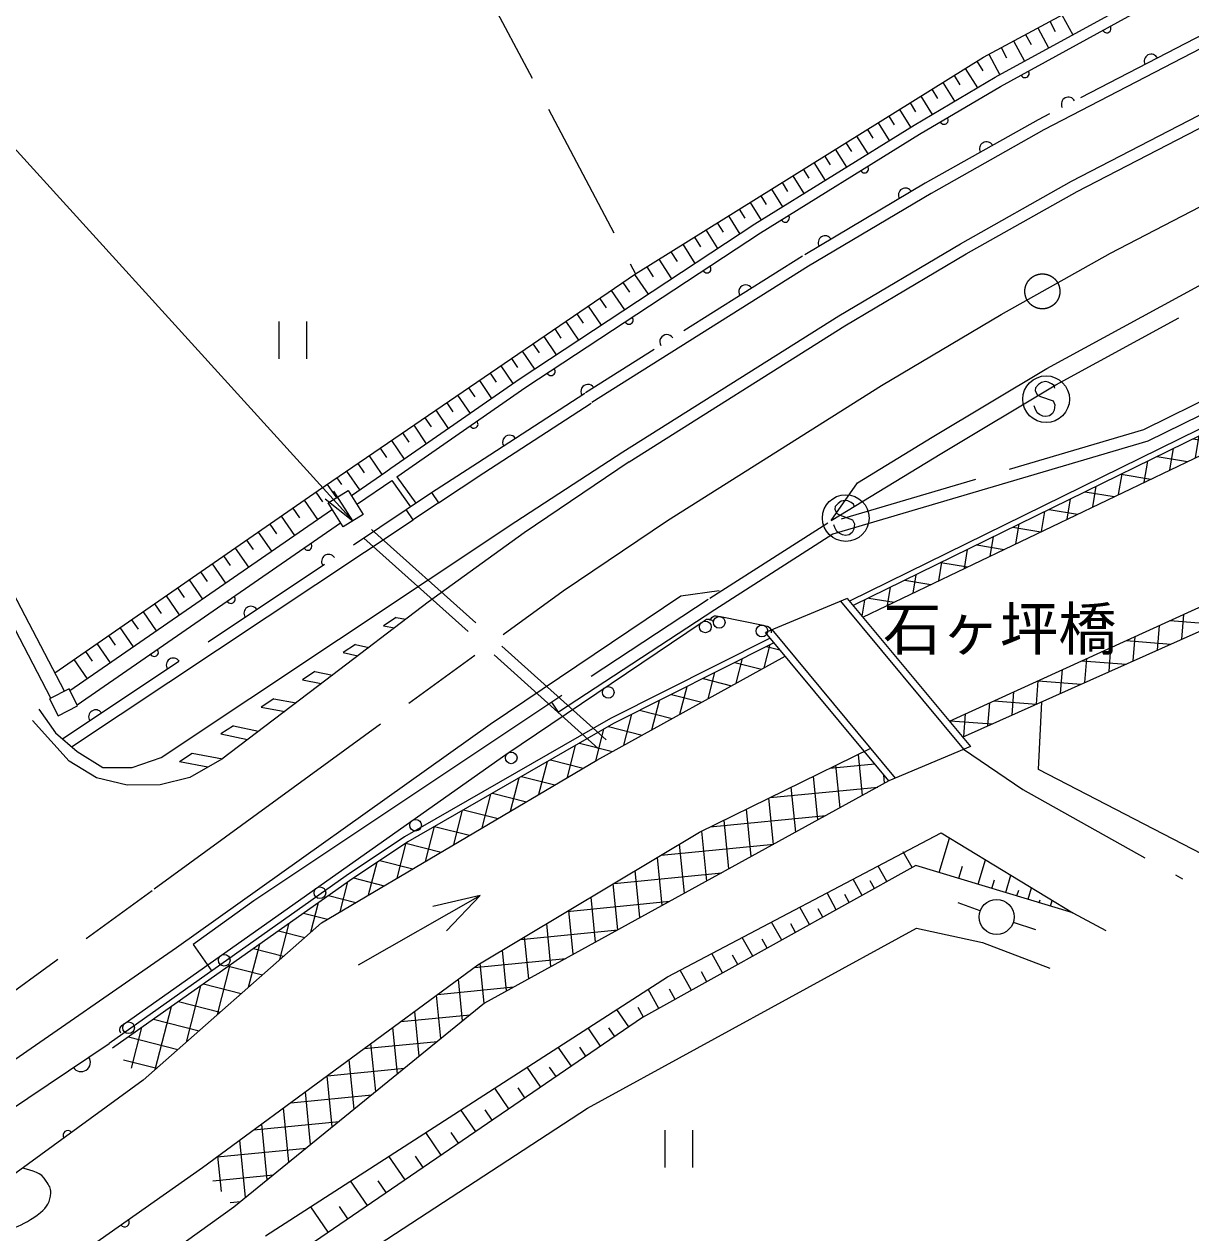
# Model space of a CAD drawing. Units: millimetres at full size, sheet at 1:1000; details may follow other scales. Extents: x 40000 to 680000, y 20000 to 380000.
# Drawn here: x 212965 to 262956, y 259496 to 311313 of the extents above; entities that cross this region are included whole.
import ezdxf
from ezdxf.enums import TextEntityAlignment as Align

# ---------------------------------------------------------------- set-up
doc = ezdxf.new("R2010")
doc.units = ezdxf.units.MM
doc.header["$LTSCALE"] = 1000
doc.linetypes.add('CHAIN', pattern=[18.5, 12, -1.5, 3.5, -1.5])
doc.linetypes.add('DASHED', pattern=[7.5, 6, -1.5])
for name, color, linetype, lineweight in [('M-BGD', 7, 'Continuous', 25), ('M-BMK', 2, 'CHAIN', 13), ('M-STR-HTXT', 7, 'Continuous', 13), ('M-STR-STRC', 7, 'Continuous', 25), ('M-WORK', 1, 'Continuous', 13)]:
    doc.layers.add(name, color=color, linetype=linetype, lineweight=lineweight)
doc.layers.add('M-BMK-HTXT', color=7, linetype='Continuous')
doc.styles.add('ＭＳ ゴシック', font='')
doc.styles.get('ＭＳ ゴシック').set_extended_font_data('MS Gothic')

# ---------------------------------------------------------------- blocks, each defined once
blk = doc.blocks.new('open_arrow')
at = {"color": 0, "linetype": 'Continuous', "lineweight": -2}
blk.add_lwpolyline([(7.5, 1.25), (0, 0), (7.5, -1.25)], dxfattribs=at)

msp = doc.modelspace()

# ---------------------------------------------------------------- hatches: boundary and pattern name
at = {"layer": 'M-BGD'}
h = msp.add_hatch(dxfattribs=at)
h.set_pattern_fill('USER', color=256, style=0, pattern_type=2)
h.set_pattern_definition([(350.6312, (249985, 286574), (162.788, 986.661), []), (80.6312, (249985, 286574), (-986.661, 162.788), [])])
h.paths.add_polyline_path([(248901, 285892), (274298, 298068), (280053, 300813), (293272, 305447), (325800, 314302), (325397, 315180), (318299, 313478), (298363, 308280), (292824, 306671), (285718, 304189), (279778, 301749), (248491, 286385)])
h = msp.add_hatch(dxfattribs=at)
h.set_pattern_fill('USER', color=256, style=0, pattern_type=2)
h.set_pattern_definition([(355.631, (259482, 283933), (76.175, 997.094), []), (85.631, (259482, 283933), (-997.094, 76.175), [])])
h.paths.add_polyline_path([(253176, 280751), (271353, 288870), (271948, 290245), (252610, 281432)])
h = msp.add_hatch(dxfattribs=at)
h.set_pattern_fill('USER', color=256, style=0, pattern_type=2)
h.set_pattern_definition([(345.6312, (218847, 267532), (248.162, 968.72), []), (75.6312, (218847, 267532), (-968.72, 248.162), [])])
h.paths.add_polyline_path([(216755, 267413), (226899, 274592), (229399, 276257), (238215, 281330), (245089, 284797), (245570, 284218), (237498, 279758), (225699, 272781), (218061, 266036)])
h = msp.add_hatch(dxfattribs=at)
h.set_pattern_fill('USER', color=256, style=0, pattern_type=2)
h.set_pattern_definition([(5.6312, (223260, 262952), (-98.126, 995.174), []), (95.6312, (223260, 262952), (-995.174, -98.126), [])])
h.paths.add_polyline_path([(221946, 260595), (232688, 269347), (250019, 278867), (248966, 280134), (241909, 276672), (232404, 270982), (220610, 262292)])

# ---------------------------------------------------------------- linework, layer by layer
at = {"layer": 'M-BGD', "linetype": 'DASHED'}
for p, q in [((231926, 314302), (239156, 300611)), ((263554, 310917), (256421, 307218)), ((256421, 307218), (251578, 304493)), ((251578, 304493), (246310, 301363)), ((278815, 302788), (260927, 293915)), ((246310, 301363), (237023, 295510)), ((257178, 295855), (265176, 300203)), ((232394, 292503), (236988, 295487)), ((252282, 292918), (257178, 295855)), ((260927, 293915), (247395, 289925)), ((247547, 290034), (252282, 292918)), ((230425, 291228), (232394, 292503)), ((214608, 280668), (229334, 290502)), ((237566, 280262), (226842, 289886)), ((237900, 280634), (227283, 290162)), ((247395, 289925), (242277, 286642)), ((242277, 286642), (235580, 282249)), ((253222, 280227), (255753, 278509)), ((255753, 278509), (262599, 274675))]:
    msp.add_line(p, q, dxfattribs=at)
at = {"layer": 'M-BGD'}
for p, q in [((254072, 309903), (262197, 314281)), ((254574, 309038), (261613, 312896)), ((254796, 308647), (261818, 312495)), ((256917, 311436), (257149, 311004)), ((257435, 311715), (257896, 310859)), ((256398, 311157), (256864, 310293)), ((255352, 310593), (255822, 309722)), ((255875, 310875), (256110, 310439)), ((263774, 310467), (256659, 306778)), ((239156, 300611), (254072, 309903)), ((254298, 310025), (254771, 309146)), ((254825, 310309), (255062, 309870)), ((253293, 309418), (253811, 308588)), ((253791, 309729), (254050, 309313)), ((251097, 306989), (254574, 309038)), ((252809, 309117), (253061, 308714)), ((251326, 306601), (254796, 308647)), ((251856, 308523), (252100, 308131)), ((252326, 308815), (252828, 308009)), ((250927, 307944), (251165, 307562)), ((251386, 308230), (251874, 307447)), ((257847, 304579), (264873, 308221)), ((250010, 307373), (250248, 306991)), ((250469, 307658), (250945, 306894)), ((244279, 302749), (251097, 306989)), ((249095, 306802), (249332, 306421)), ((249552, 307088), (250028, 306324)), ((256659, 306778), (251828, 304060)), ((244522, 302370), (251326, 306601)), ((248637, 306517), (249112, 305754)), ((247722, 305948), (248197, 305185)), ((248180, 306232), (248417, 305851)), ((246808, 305378), (247283, 304617)), ((247265, 305663), (247503, 305282)), ((245896, 304809), (246370, 304049)), ((246352, 305094), (246589, 304713)), ((244983, 304241), (245457, 303481)), ((245439, 304525), (245676, 304145)), ((253080, 301896), (257847, 304579)), ((244072, 303674), (244545, 302914)), ((244528, 303957), (244764, 303578)), ((251828, 304060), (246571, 300936)), ((243607, 303383), (243848, 302995)), ((234212, 296116), (244279, 302749)), ((242661, 302794), (242910, 302394)), ((243141, 303093), (243624, 302317)), ((234464, 295744), (244522, 302370)), ((241685, 302186), (241942, 301773)), ((242180, 302495), (242679, 301694)), ((279046, 302322), (261117, 293429)), ((241189, 301878), (241704, 301052)), ((247876, 298804), (253080, 301896)), ((279668, 301973), (248326, 286583)), ((279778, 301749), (248491, 286385)), ((240167, 301241), (240698, 300389)), ((240678, 301559), (240944, 301133)), ((225568, 291320), (239156, 300611)), ((246571, 300936), (237289, 295087)), ((239117, 300584), (239700, 299731)), ((239642, 300913), (239915, 300475)), ((238616, 300241), (238901, 299824)), ((237623, 299563), (237903, 299154)), ((238114, 299899), (238686, 299063)), ((214109, 282419), (205375, 299155)), ((214689, 282712), (205951, 299456)), ((237132, 299227), (237692, 298409)), ((223871, 298560), (223871, 296960)), ((225071, 296960), (225071, 298560)), ((236170, 298569), (236718, 297767)), ((236651, 298898), (236925, 298497)), ((238622, 292972), (247876, 298804)), ((235699, 298247), (235967, 297854)), ((248901, 285892), (274298, 298068)), ((234766, 297609), (235029, 297224)), ((235227, 297925), (235765, 297139)), ((233847, 296981), (234107, 296600)), ((234304, 297293), (234830, 296523)), ((233390, 296668), (233911, 295907)), ((228679, 292279), (234212, 296116)), ((232469, 296038), (232994, 295270)), ((232929, 296353), (233192, 295969)), ((228936, 291910), (234464, 295744)), ((231539, 295403), (232069, 294628)), ((232004, 295721), (232269, 295333)), ((231071, 295082), (231338, 294692)), ((232666, 292084), (237261, 295068)), ((230130, 294439), (230399, 294045)), ((230602, 294762), (231136, 293981)), ((229657, 294116), (230196, 293328)), ((228704, 293464), (229247, 292670)), ((229180, 293790), (229452, 293393)), ((261117, 293429), (247613, 289447)), ((227743, 292807), (228290, 292007)), ((228223, 293136), (228497, 292735)), ((234028, 289988), (238622, 292972)), ((227261, 292478), (227536, 292076)), ((228461, 292124), (228679, 292279)), ((226366, 291866), (226563, 291578)), ((226779, 292148), (227328, 291345)), ((226992, 291113), (228461, 292124)), ((227247, 290742), (228716, 291753)), ((228716, 291753), (229519, 290625)), ((228936, 291910), (229744, 290775)), ((230718, 290788), (232666, 292084)), ((214275, 283506), (225568, 291320)), ((225459, 291244), (225743, 290833)), ((225954, 291584), (226347, 291009)), ((225992, 290787), (226850, 291324)), ((226850, 291324), (227494, 290295)), ((229334, 290502), (230425, 291228)), ((230425, 291228), (230718, 290788)), ((224965, 290903), (225534, 290081)), ((226636, 289757), (225992, 290787)), ((230718, 290788), (229627, 290062)), ((214925, 282740), (226134, 290495)), ((223979, 290220), (224548, 289398)), ((224472, 290562), (224756, 290150)), ((227494, 290295), (226636, 289757)), ((229627, 290062), (229334, 290502)), ((252610, 281432), (271948, 290245)), ((214999, 280328), (229627, 290062)), ((215235, 282128), (226521, 289936)), ((218835, 279878), (234028, 289988)), ((223485, 289879), (223770, 289468)), ((222498, 289196), (222783, 288785)), ((222992, 289537), (223561, 288715)), ((247613, 289447), (242562, 286207)), ((222005, 288855), (222574, 288032)), ((253176, 280751), (271353, 288870)), ((221018, 288172), (221587, 287350)), ((221511, 288513), (221796, 288102)), ((220525, 287831), (220809, 287419)), ((219538, 287148), (219822, 286737)), ((220031, 287489), (220600, 286667)), ((219044, 286806), (219613, 285984)), ((248237, 286690), (244725, 285234)), ((247947, 286570), (253222, 280227)), ((248237, 286690), (253510, 280349)), ((218058, 286124), (218626, 285301)), ((218551, 286465), (218835, 286054)), ((242562, 286207), (235866, 281814)), ((217564, 285782), (217849, 285371)), ((216577, 285100), (216862, 284688)), ((217071, 285441), (217640, 284619)), ((250019, 278867), (244725, 285234)), ((250308, 278990), (245015, 285355)), ((216084, 284758), (216653, 283936)), ((244925, 284994), (238096, 281550)), ((245089, 284797), (238215, 281330)), ((215097, 284075), (215666, 283253)), ((215590, 284417), (215875, 284006)), ((237498, 279758), (245570, 284218)), ((214888, 282813), (214049, 282388)), ((215257, 282084), (214888, 282813)), ((213596, 281953), (214309, 280928)), ((214049, 282388), (214418, 281660)), ((214418, 281660), (215257, 282084)), ((235580, 282249), (222799, 273729)), ((235866, 281814), (235580, 282249)), ((256432, 279353), (256570, 282267)), ((238096, 281550), (229268, 276470)), ((214309, 280928), (215232, 280125)), ((238215, 281330), (229399, 276257)), ((253510, 280349), (250019, 278867)), ((215232, 280125), (216338, 279446)), ((217599, 279452), (218835, 279878)), ((241909, 276672), (249243, 280270)), ((216338, 279446), (217599, 279452)), ((225699, 272781), (237498, 279758)), ((263856, 275520), (256432, 279353)), ((250019, 278867), (232688, 269347)), ((229268, 276470), (226757, 274798)), ((229399, 276257), (226899, 274592)), ((232404, 270982), (241909, 276672)), ((240530, 270476), (252264, 276637)), ((252174, 274947), (252620, 276420)), ((252264, 276637), (257898, 273214)), ((251011, 275154), (250636, 275827)), ((251179, 275248), (239455, 268720)), ((249935, 274555), (249565, 275219)), ((257898, 273214), (251179, 275248)), ((253009, 274694), (253167, 275216)), ((253844, 274441), (254160, 275485)), ((226757, 274798), (216611, 267617)), ((248871, 273963), (248487, 274653)), ((255026, 274083), (255250, 274823)), ((226899, 274592), (216755, 267413)), ((249403, 274259), (249218, 274591)), ((254435, 274262), (254547, 274632)), ((255505, 273938), (255580, 274185)), ((255984, 273794), (256133, 274286)), ((222799, 273729), (220210, 271853)), ((227290, 270992), (232506, 273958)), ((232506, 273958), (230471, 273491)), ((232506, 273958), (231064, 272448)), ((247766, 273348), (247367, 274065)), ((248319, 273655), (248127, 274001)), ((253927, 273298), (252989, 273643)), ((256462, 273649), (256499, 273772)), ((256941, 273504), (257015, 273750)), ((246618, 272708), (246203, 273454)), ((247192, 273028), (246992, 273387)), ((257898, 273214), (259309, 272462)), ((218061, 266036), (225699, 272781)), ((245424, 272044), (244993, 272819)), ((246021, 272376), (245814, 272749)), ((255345, 272810), (256297, 272503)), ((237109, 264842), (251196, 272561)), ((244184, 271353), (243735, 272159)), ((244804, 271698), (244588, 272086)), ((251196, 272561), (254033, 271947)), ((220210, 271853), (221005, 270710)), ((254033, 271947), (256908, 270847)), ((242895, 270635), (242428, 271473)), ((243539, 270994), (243315, 271397)), ((220610, 262292), (232404, 270982)), ((241554, 269889), (241070, 270759)), ((242224, 270262), (241991, 270681)), ((223309, 259367), (240530, 270476)), ((240162, 269114), (239701, 269941)), ((240858, 269501), (240616, 269937)), ((232688, 269347), (221946, 260595)), ((238871, 268321), (238357, 269074)), ((239500, 268745), (239269, 269159)), ((239455, 268720), (223545, 257848)), ((237667, 267498), (237130, 268283)), ((238269, 267910), (238012, 268286)), ((236411, 266640), (235852, 267458)), ((237039, 267069), (236771, 267461)), ((235102, 265745), (234519, 266598)), ((235756, 266193), (235477, 266602)), ((233737, 264813), (233129, 265702)), ((234419, 265279), (234128, 265705)), ((224635, 256709), (237109, 264842)), ((232314, 263840), (231681, 264767)), ((233025, 264327), (232722, 264771)), ((230831, 262827), (230171, 263793)), ((231573, 263334), (231256, 263797)), ((240421, 263891), (240421, 262291)), ((241621, 262291), (241621, 263891)), ((229285, 261770), (228596, 262778)), ((230058, 262299), (229728, 262782)), ((227673, 260669), (226955, 261719)), ((228479, 261220), (228135, 261723)), ((225993, 259521), (225245, 260615)), ((226833, 260095), (226474, 260620))]:
    msp.add_line(p, q, dxfattribs=at)
msp.add_circle((254632, 273040), 750, dxfattribs=at)
for centre, radius, start, end in [((259356, 311119), 177, 201.0962, 36.3525), ((261259, 309727), 300, 27.4048, 207.4048), ((255849, 309197), 177, 201.0962, 36.3525), ((257708, 307886), 300, 27.4048, 207.4048), ((252385, 307198), 177, 202.8828, 38.1391), ((254199, 305968), 300, 29.3693, 209.3693), ((248974, 305111), 177, 204.2515, 39.5078), ((250724, 303986), 300, 30.7156, 210.7156), ((245577, 302998), 177, 204.2515, 39.5078), ((247286, 301943), 300, 30.7156, 210.7156), ((242220, 300825), 177, 205.7501, 41.0064), ((243886, 299835), 300, 32.2221, 212.2221), ((238880, 298624), 177, 205.7501, 41.0064), ((240502, 297702), 300, 32.2221, 212.2221), ((235540, 296424), 177, 205.7501, 41.0064), ((237118, 295570), 300, 32.2221, 212.2221), ((232236, 294170), 177, 207.1104, 42.3666), ((233763, 293392), 300, 33.0021, 213.0021), ((225117, 288936), 177, 207.0496, 42.3059), ((226007, 288281), 300, 33.7336, 213.7336), ((221827, 286660), 177, 207.0496, 42.3059), ((222681, 286059), 300, 33.7336, 213.7336), ((218538, 284385), 177, 207.0496, 42.3059), ((219354, 283838), 300, 33.7336, 213.7336), ((216028, 281617), 300, 33.7336, 213.7336)]:
    msp.add_arc(centre, radius, start, end, dxfattribs=at)
at = {"layer": 'M-BMK'}
for p, q in [((259512, 301499), (266411, 305076)), ((254832, 298866), (259512, 301499)), ((249703, 295818), (254832, 298866)), ((240528, 290036), (249703, 295818)), ((236064, 287023), (240528, 290036)), ((218542, 274248), (236064, 287023)), ((204706, 264160), (218542, 274248))]:
    msp.add_line(p, q, dxfattribs=at)
msp.add_circle((256595, 299858), 750, dxfattribs=at)
at = {"layer": 'M-STR-HTXT'}
msp.add_lwpolyline([(227054, 290019), (208000, 311000), (183000, 311000)], dxfattribs=at)
at = {"layer": 'M-STR-STRC'}
for p, q in [((258085, 304139), (265093, 307772)), ((253330, 301463), (258085, 304139)), ((248137, 298377), (253330, 301463)), ((256781, 296549), (264810, 300915)), ((238889, 292549), (248137, 298377)), ((251871, 293604), (256781, 296549)), ((256559, 295954), (256428, 295861)), ((256725, 295988), (256559, 295954)), ((256841, 295971), (256725, 295988)), ((256985, 295899), (256841, 295971)), ((257095, 295824), (256985, 295899)), ((256299, 295723), (256283, 295609)), ((256283, 295609), (256369, 295427)), ((256428, 295861), (256299, 295723)), ((256369, 295427), (256520, 295353)), ((257129, 295713), (257095, 295824)), ((256286, 294834), (256247, 294944)), ((256520, 295353), (257052, 295165)), ((257052, 295165), (257133, 294992)), ((257133, 294992), (257103, 294765)), ((256370, 294657), (256286, 294834)), ((256473, 294583), (256370, 294657)), ((256619, 294508), (256473, 294583)), ((256740, 294491), (256619, 294508)), ((256907, 294520), (256740, 294491)), ((257032, 294616), (256907, 294520)), ((257103, 294765), (257032, 294616)), ((248672, 291644), (251871, 293604)), ((238889, 292549), (234386, 289510)), ((247547, 290034), (248672, 291644)), ((247840, 290766), (247712, 290628)), ((247972, 290859), (247840, 290766)), ((248138, 290893), (247972, 290859)), ((248253, 290876), (248138, 290893)), ((248398, 290804), (248253, 290876)), ((248508, 290729), (248398, 290804)), ((248542, 290618), (248508, 290729)), ((247712, 290628), (247696, 290514)), ((247696, 290514), (247782, 290332)), ((247782, 290332), (247933, 290258)), ((247933, 290258), (248465, 290070)), ((247698, 289739), (247659, 289849)), ((247782, 289562), (247698, 289739)), ((248515, 289670), (248444, 289521)), ((248465, 290070), (248545, 289897)), ((248545, 289897), (248515, 289670)), ((234386, 289510), (230277, 286533)), ((247886, 289488), (247782, 289562)), ((248032, 289413), (247886, 289488)), ((248152, 289396), (248032, 289413)), ((248320, 289425), (248152, 289396)), ((248444, 289521), (248320, 289425)), ((232935, 281296), (241098, 286800)), ((241098, 286800), (242743, 287034)), ((230277, 286533), (225894, 283196)), ((228900, 285881), (228364, 285524)), ((228364, 285524), (228836, 285435)), ((228900, 285881), (229318, 285803)), ((233611, 280009), (242013, 285680)), ((242013, 285680), (242096, 285736)), ((242096, 285736), (242162, 285781)), ((242162, 285781), (242209, 285800)), ((242209, 285800), (242276, 285809)), ((242276, 285809), (242326, 285807)), ((242326, 285807), (242373, 285790)), ((242357, 285746), (242365, 285786)), ((242365, 285786), (242397, 285840)), ((242373, 285790), (242432, 285757)), ((242397, 285840), (242436, 285883)), ((242432, 285757), (242468, 285721)), ((242436, 285883), (242495, 285923)), ((242468, 285721), (242485, 285697)), ((242495, 285923), (242550, 285942)), ((242550, 285942), (242622, 285948)), ((242622, 285948), (242701, 285932)), ((242701, 285932), (242799, 285912)), ((242799, 285912), (244625, 285541)), ((244625, 285541), (244723, 285522)), ((244723, 285522), (244802, 285506)), ((244802, 285506), (244849, 285486)), ((244849, 285486), (244901, 285445)), ((244901, 285445), (244935, 285407)), ((244935, 285407), (244956, 285362)), ((244956, 285362), (244974, 285297)), ((244974, 285246), (244968, 285217)), ((244974, 285297), (244974, 285246)), ((227156, 284719), (226635, 284371)), ((227156, 284719), (227731, 284594)), ((226635, 284371), (227260, 284236)), ((225419, 283561), (224885, 283210)), ((225419, 283561), (226173, 283408)), ((225894, 283196), (221434, 279799)), ((224885, 283210), (225696, 283046)), ((223666, 282393), (223122, 282033)), ((223122, 282033), (224131, 281853)), ((223666, 282393), (224617, 282224)), ((214889, 279722), (213316, 281460)), ((219493, 271725), (232935, 281296)), ((221931, 281236), (221394, 280894)), ((221394, 280894), (222538, 280640)), ((221931, 281236), (223006, 280997)), ((217294, 268491), (233611, 280009)), ((219621, 279696), (220158, 280054)), ((220158, 280054), (221458, 279812)), ((216070, 279004), (214889, 279722)), ((219621, 279696), (220832, 279471)), ((221434, 279799), (220067, 279016)), ((217381, 278683), (216070, 279004)), ((220067, 279016), (218786, 278697)), ((218786, 278697), (217381, 278683)), ((205878, 262293), (219493, 271725)), ((217147, 268388), (217212, 268434)), ((217212, 268434), (217294, 268491)), ((217066, 268208), (217078, 268277)), ((217070, 268150), (217066, 268208)), ((217088, 268089), (217070, 268150)), ((217078, 268277), (217101, 268331)), ((217111, 268056), (217088, 268089)), ((217101, 268331), (217147, 268388))]:
    msp.add_line(p, q, dxfattribs=at)
for centre, radius in [((256757, 295236), 1000), ((248169, 290141), 1000), ((242153, 285473), 250), ((242749, 285667), 250), ((244576, 285296), 250), ((237994, 282665), 250), ((233834, 279858), 250), ((229737, 276969), 250), ((225638, 274075), 250), ((221538, 271181), 250), ((217438, 268287), 250)]:
    msp.add_circle(centre, radius, dxfattribs=at)
at = {"layer": 'M-WORK'}
for points in [[(122217, 249976), (145293, 243688), (153478, 242703), (160471, 242890), (167311, 243569), (174645, 244954), (182074, 247252), (192381, 252077), (199117, 255872), (216611, 267617)], [(218061, 266036), (203678, 255548), (195913, 250038), (191550, 247648), (185427, 245183), (177750, 243273), (166014, 240967), (161557, 240511), (155625, 240399), (144995, 241733), (121762, 248137)], [(120446, 242812), (130978, 240010), (139215, 238143), (147136, 236670), (153373, 235940), (161898, 235874), (169644, 236564), (177336, 237857), (185293, 239777), (190427, 241517), (195926, 244414), (211296, 255754), (220610, 262292)], [(221946, 260595), (201359, 245799), (196912, 242876), (192615, 240539), (188225, 238851), (181288, 236982), (176619, 235835), (167469, 234273), (157024, 233146), (153487, 233167), (149734, 233764), (134169, 237340), (120349, 241025)]]:
    msp.add_lwpolyline(points, dxfattribs=at)
for centre, radius, start, end in [((215404, 266807), 400, 213.8773, 33.8773), ((214829, 263680), 200, 36.1006, 216.1006), ((217267, 259946), 200, 215.0667, 35.0667)]:
    msp.add_arc(centre, radius, start, end, dxfattribs=at)
msp.add_open_spline([(166014, 240967), (167788, 240553), (168300, 240414), (169790, 240210), (170835, 240067), (171422, 239907), (172476, 239939), (173452, 239968), (173993, 240116), (174942, 240349), (176214, 240661), (176856, 241096), (178140, 241358), (179236, 241581), (179881, 241490), (180997, 241575), (182112, 241660), (182757, 241568), (183853, 241793), (185724, 242176), (186702, 242668), (188515, 243272), (189845, 243716), (190588, 243973), (191907, 244452), (192918, 244818), (193541, 244904), (194482, 245424), (195857, 246182), (196506, 246812), (197703, 247828), (199149, 249056), (199841, 249877), (201149, 251251), (202458, 252625), (203010, 253570), (204400, 254862), (205538, 255919), (206256, 256431), (207555, 257283), (208957, 258202), (209887, 258465), (211384, 259219), (212273, 259666), (212889, 259732), (213660, 260360), (213949, 260596), (214078, 260831), (214107, 261203), (214124, 261416), (214025, 261532), (213914, 261715), (213680, 262101), (213346, 262139), (212901, 262274)], degree=3, knots=[0, 0, 0, 0, 1, 1, 1, 2, 2, 2, 3, 3, 3, 4, 4, 4, 5, 5, 5, 6, 6, 6, 7, 7, 7, 8, 8, 8, 9, 9, 9, 10, 10, 10, 11, 11, 11, 12, 12, 12, 13, 13, 13, 14, 14, 14, 15, 15, 15, 16, 16, 16, 17, 17, 17, 18, 18, 18, 18], dxfattribs=at)

# ---------------------------------------------------------------- block references
at = {"layer": 'M-STR-HTXT', "xscale": 200, "yscale": 200, "rotation": 132.2}
msp.add_blockref('open_arrow', (227054, 290019), dxfattribs=at)

# ---------------------------------------------------------------- texts
at = {"layer": 'M-BMK-HTXT', "style": 'ＭＳ ゴシック'}
msp.add_text('石ヶ坪橋', height=1833, dxfattribs=at).set_placement((254774, 285392), align=Align.MIDDLE_CENTER)

doc.saveas('drawing.dxf')
